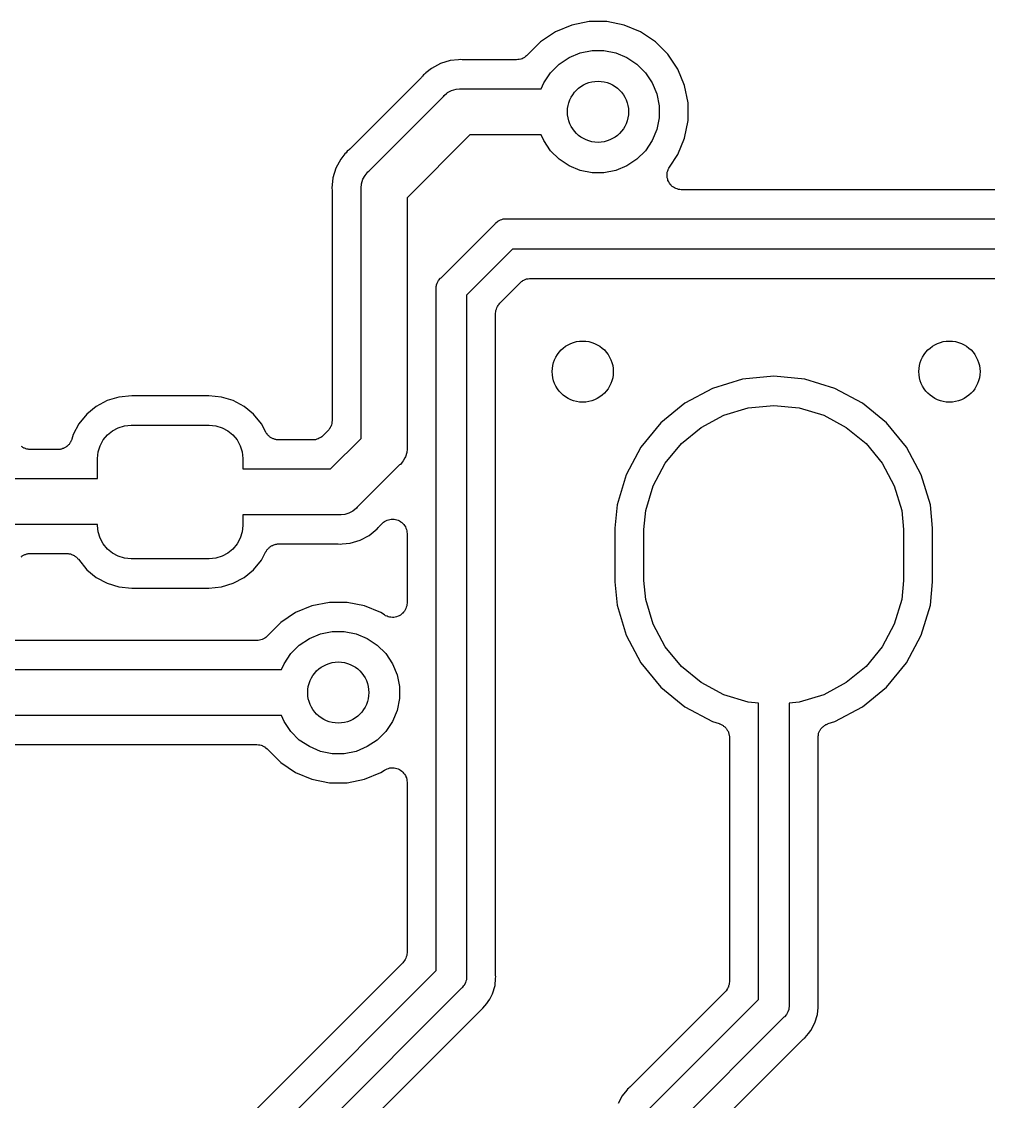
# Model space of a CAD drawing. Extents: x 100.2 to 129.8, y -164.8 to -95.2.
# Drawn here: x 106.33 to 112.66, y -112.68 to -105.61 of the extents above; entities that cross this region are included whole.
import ezdxf

# ---------------------------------------------------------------- set-up
doc = ezdxf.new("R2010")
doc.units = 0
doc.layers.add('BLACK', color=7, linetype='CONTINUOUS')

msp = doc.modelspace()

# ---------------------------------------------------------------- linework, layer by layer
at = {"layer": 'BLACK', "linetype": 'CONTINUOUS'}
for p, q in [((110.042, -105.61), (109.928, -105.633)), ((110.158, -105.61), (110.042, -105.61)), ((110.272, -105.633), (110.158, -105.61)), ((109.821, -105.677), (109.724, -105.742)), ((109.928, -105.633), (109.821, -105.677)), ((110.379, -105.677), (110.272, -105.633)), ((110.476, -105.742), (110.379, -105.677)), ((109.724, -105.742), (109.636, -105.829)), ((110.558, -105.824), (110.476, -105.742)), ((109.633, -105.833), (109.626, -105.839)), ((109.634, -105.832), (109.633, -105.833)), ((109.633, -105.833), (109.633, -105.833)), ((109.636, -105.829), (109.634, -105.832)), ((109.911, -105.846), (109.983, -105.815)), ((109.983, -105.815), (110.061, -105.8)), ((110.061, -105.8), (110.139, -105.8)), ((110.139, -105.8), (110.217, -105.815)), ((110.217, -105.815), (110.289, -105.846)), ((110.623, -105.921), (110.558, -105.824)), ((109.069, -105.884), (109.01, -105.916)), ((109.133, -105.865), (109.069, -105.884)), ((109.188, -105.86), (109.133, -105.865)), ((109.2, -105.858), (109.188, -105.86)), ((109.188, -105.86), (109.188, -105.86)), ((109.212, -105.86), (109.2, -105.858)), ((109.216, -105.86), (109.212, -105.86)), ((109.22, -105.86), (109.216, -105.86)), ((109.221, -105.86), (109.22, -105.86)), ((109.567, -105.86), (109.221, -105.86)), ((109.576, -105.859), (109.567, -105.86)), ((109.584, -105.858), (109.576, -105.859)), ((109.585, -105.858), (109.584, -105.858)), ((109.594, -105.856), (109.585, -105.858)), ((109.585, -105.858), (109.585, -105.858)), ((109.602, -105.853), (109.594, -105.856)), ((109.603, -105.853), (109.602, -105.853)), ((109.611, -105.849), (109.603, -105.853)), ((109.603, -105.853), (109.603, -105.853)), ((109.619, -105.845), (109.611, -105.849)), ((109.626, -105.839), (109.619, -105.844)), ((109.619, -105.844), (109.619, -105.844)), ((109.619, -105.844), (109.619, -105.845)), ((109.789, -105.945), (109.845, -105.889)), ((109.845, -105.889), (109.911, -105.846)), ((110.289, -105.846), (110.355, -105.889)), ((110.355, -105.889), (110.411, -105.945)), ((108.944, -105.975), (108.475, -106.444)), ((108.947, -105.972), (108.944, -105.975)), ((108.95, -105.969), (108.947, -105.972)), ((108.951, -105.968), (108.95, -105.969)), ((108.958, -105.958), (108.951, -105.968)), ((108.97, -105.949), (108.958, -105.958)), ((108.973, -105.946), (108.97, -105.949)), ((108.97, -105.949), (108.97, -105.949)), ((108.97, -105.949), (108.97, -105.949)), ((109.01, -105.916), (108.973, -105.946)), ((108.973, -105.946), (108.973, -105.946)), ((109.746, -106.011), (109.789, -105.945)), ((110.411, -105.945), (110.454, -106.011)), ((110.667, -106.028), (110.623, -105.921)), ((109.729, -106.05), (109.746, -106.011)), ((110.454, -106.011), (110.485, -106.083)), ((110.69, -106.142), (110.667, -106.028)), ((108.599, -106.589), (109.089, -106.099)), ((109.089, -106.099), (109.093, -106.093)), ((109.093, -106.093), (109.111, -106.079)), ((109.111, -106.079), (109.116, -106.075)), ((109.116, -106.075), (109.142, -106.061)), ((109.142, -106.061), (109.171, -106.052)), ((109.171, -106.052), (109.193, -106.05)), ((109.193, -106.05), (109.2, -106.049)), ((109.193, -106.05), (109.193, -106.05)), ((109.2, -106.049), (109.207, -106.05)), ((109.207, -106.05), (109.729, -106.05)), ((110.485, -106.083), (110.5, -106.161)), ((110.5, -106.161), (110.5, -106.239)), ((110.69, -106.258), (110.69, -106.142)), ((110.5, -106.239), (110.485, -106.317)), ((110.485, -106.317), (110.454, -106.389)), ((110.667, -106.372), (110.69, -106.258)), ((109.262, -106.35), (108.85, -106.762)), ((109.729, -106.35), (109.262, -106.35)), ((109.746, -106.389), (109.729, -106.35)), ((109.789, -106.455), (109.746, -106.389)), ((110.454, -106.389), (110.411, -106.455)), ((110.623, -106.479), (110.667, -106.372)), ((108.451, -106.468), (108.444, -106.476)), ((108.458, -106.458), (108.451, -106.468)), ((108.451, -106.468), (108.451, -106.468)), ((108.468, -106.451), (108.458, -106.458)), ((108.471, -106.448), (108.468, -106.451)), ((108.474, -106.445), (108.471, -106.448)), ((108.475, -106.444), (108.474, -106.445)), ((109.845, -106.511), (109.789, -106.455)), ((110.411, -106.455), (110.355, -106.511)), ((108.416, -106.51), (108.384, -106.569)), ((108.444, -106.476), (108.416, -106.51)), ((108.444, -106.476), (108.444, -106.476)), ((109.911, -106.554), (109.845, -106.511)), ((110.355, -106.511), (110.289, -106.554)), ((110.568, -106.562), (110.623, -106.479)), ((108.384, -106.569), (108.365, -106.633)), ((108.384, -106.569), (108.384, -106.569)), ((108.575, -106.616), (108.589, -106.599)), ((108.589, -106.599), (108.593, -106.593)), ((108.589, -106.599), (108.589, -106.599)), ((108.593, -106.593), (108.599, -106.589)), ((109.983, -106.585), (109.911, -106.554)), ((110.061, -106.6), (109.983, -106.585)), ((110.139, -106.6), (110.061, -106.6)), ((110.217, -106.585), (110.139, -106.6)), ((110.289, -106.554), (110.217, -106.585)), ((110.552, -106.614), (110.553, -106.605)), ((110.553, -106.596), (110.556, -106.587)), ((110.553, -106.605), (110.553, -106.596)), ((110.553, -106.596), (110.553, -106.596)), ((110.553, -106.596), (110.553, -106.596)), ((110.556, -106.587), (110.559, -106.579)), ((110.559, -106.578), (110.563, -106.57)), ((110.559, -106.579), (110.559, -106.578)), ((110.559, -106.578), (110.559, -106.578)), ((110.563, -106.57), (110.568, -106.562)), ((108.365, -106.633), (108.358, -106.7)), ((108.549, -106.7), (108.552, -106.671)), ((108.552, -106.671), (108.561, -106.642)), ((108.561, -106.642), (108.575, -106.616)), ((110.552, -106.615), (110.552, -106.614)), ((110.552, -106.624), (110.552, -106.615)), ((110.552, -106.615), (110.552, -106.615)), ((110.553, -106.633), (110.552, -106.624)), ((110.556, -106.642), (110.553, -106.633)), ((110.553, -106.633), (110.553, -106.633)), ((110.553, -106.633), (110.553, -106.633)), ((110.558, -106.651), (110.556, -106.642)), ((110.559, -106.651), (110.558, -106.651)), ((110.563, -106.659), (110.559, -106.651)), ((110.559, -106.651), (110.559, -106.651)), ((110.567, -106.667), (110.563, -106.659)), ((110.573, -106.674), (110.567, -106.667)), ((110.567, -106.667), (110.567, -106.667)), ((110.567, -106.667), (110.567, -106.667)), ((110.579, -106.681), (110.573, -106.674)), ((110.579, -106.682), (110.579, -106.681)), ((108.358, -106.7), (108.36, -106.712)), ((108.36, -106.712), (108.36, -106.713)), ((108.36, -106.713), (108.36, -106.717)), ((108.36, -106.717), (108.36, -106.721)), ((108.36, -106.721), (108.36, -108.22)), ((108.55, -106.707), (108.549, -106.7)), ((108.55, -108.338), (108.55, -106.707)), ((110.586, -106.688), (110.579, -106.682)), ((110.579, -106.682), (110.579, -106.682)), ((110.593, -106.693), (110.586, -106.688)), ((110.593, -106.694), (110.593, -106.693)), ((110.593, -106.693), (110.593, -106.693)), ((110.601, -106.698), (110.593, -106.694)), ((110.609, -106.702), (110.601, -106.698)), ((110.61, -106.702), (110.609, -106.702)), ((110.609, -106.702), (110.609, -106.702)), ((110.618, -106.705), (110.61, -106.702)), ((110.627, -106.708), (110.618, -106.705)), ((110.636, -106.709), (110.627, -106.708)), ((110.627, -106.708), (110.627, -106.708)), ((110.627, -106.708), (110.627, -106.708)), ((110.645, -106.71), (110.636, -106.709)), ((110.646, -106.71), (110.645, -106.71)), ((110.647, -106.71), (110.646, -106.71)), ((110.646, -106.71), (110.646, -106.71)), ((110.646, -106.71), (110.646, -106.71)), ((113.181, -106.71), (110.647, -106.71)), ((108.85, -106.762), (108.85, -108.393)), ((109.073, -107.286), (109.426, -106.933)), ((109.426, -106.933), (109.429, -106.929)), ((109.429, -106.929), (109.444, -106.916)), ((109.444, -106.916), (109.462, -106.907)), ((109.462, -106.907), (109.471, -106.904)), ((109.471, -106.904), (109.48, -106.901)), ((109.48, -106.901), (109.482, -106.901)), ((109.482, -106.901), (109.495, -106.9)), ((109.495, -106.9), (109.495, -106.9)), ((109.495, -106.9), (109.5, -106.9)), ((109.5, -106.9), (109.505, -106.9)), ((109.505, -106.9), (113.195, -106.9)), ((109.541, -107.1), (109.24, -107.401)), ((113.159, -107.1), (109.541, -107.1)), ((109.047, -107.322), (109.056, -107.304)), ((109.056, -107.304), (109.069, -107.289)), ((109.069, -107.289), (109.073, -107.286)), ((109.593, -107.317), (109.6, -107.311)), ((109.593, -107.318), (109.593, -107.317)), ((109.6, -107.311), (109.607, -107.306)), ((109.607, -107.306), (109.608, -107.305)), ((109.607, -107.306), (109.607, -107.306)), ((109.608, -107.305), (109.615, -107.301)), ((109.615, -107.301), (109.623, -107.297)), ((109.623, -107.297), (109.624, -107.297)), ((109.624, -107.297), (109.633, -107.294)), ((109.624, -107.297), (109.624, -107.297)), ((109.633, -107.294), (109.641, -107.292)), ((109.641, -107.292), (109.642, -107.292)), ((109.642, -107.292), (109.651, -107.291)), ((109.642, -107.292), (109.642, -107.292)), ((109.651, -107.291), (109.659, -107.29)), ((109.659, -107.29), (113.041, -107.29)), ((109.04, -107.355), (109.041, -107.34)), ((109.04, -107.36), (109.04, -107.355)), ((109.04, -107.355), (109.04, -107.355)), ((109.04, -107.365), (109.04, -107.36)), ((109.04, -111.819), (109.04, -107.365)), ((109.041, -107.34), (109.042, -107.34)), ((109.042, -107.34), (109.044, -107.332)), ((109.044, -107.332), (109.047, -107.322)), ((109.458, -107.452), (109.592, -107.318)), ((109.592, -107.318), (109.593, -107.318)), ((109.593, -107.318), (109.593, -107.318)), ((109.593, -107.318), (109.593, -107.318)), ((109.24, -107.401), (109.24, -111.855)), ((109.452, -107.459), (109.458, -107.452)), ((109.43, -107.518), (109.431, -107.509)), ((109.43, -107.519), (109.43, -107.518)), ((109.43, -111.841), (109.43, -107.519)), ((109.43, -107.519), (109.43, -107.519)), ((109.43, -107.519), (109.43, -107.519)), ((109.43, -107.519), (109.43, -107.519)), ((109.431, -107.509), (109.432, -107.501)), ((109.432, -107.5), (109.435, -107.491)), ((109.432, -107.501), (109.432, -107.5)), ((109.432, -107.5), (109.432, -107.5)), ((109.435, -107.491), (109.437, -107.483)), ((109.437, -107.483), (109.438, -107.483)), ((109.438, -107.482), (109.442, -107.474)), ((109.438, -107.483), (109.438, -107.482)), ((109.442, -107.474), (109.446, -107.467)), ((109.446, -107.467), (109.446, -107.466)), ((109.446, -107.466), (109.447, -107.466)), ((109.447, -107.466), (109.452, -107.459)), ((111.046, -107.95), (110.85, -108.01)), ((111.25, -107.93), (111.046, -107.95)), ((111.454, -107.95), (111.25, -107.93)), ((111.65, -108.01), (111.454, -107.95)), ((110.85, -108.01), (110.669, -108.106)), ((111.831, -108.106), (111.65, -108.01)), ((106.887, -108.09), (106.816, -108.128)), ((106.964, -108.067), (106.887, -108.09)), ((107.048, -108.059), (106.964, -108.067)), ((107.552, -108.059), (107.048, -108.059)), ((107.636, -108.067), (107.552, -108.059)), ((107.713, -108.09), (107.636, -108.067)), ((107.784, -108.128), (107.713, -108.09)), ((106.816, -108.128), (106.754, -108.179)), ((107.846, -108.179), (107.784, -108.128)), ((110.669, -108.106), (110.511, -108.236)), ((110.923, -108.186), (111.083, -108.137)), ((111.083, -108.137), (111.25, -108.121)), ((111.25, -108.121), (111.417, -108.137)), ((111.417, -108.137), (111.577, -108.186)), ((111.989, -108.236), (111.831, -108.106)), ((106.754, -108.179), (106.703, -108.241)), ((107.897, -108.241), (107.846, -108.179)), ((108.359, -108.23), (108.358, -108.239)), ((108.36, -108.221), (108.359, -108.23)), ((108.36, -108.22), (108.36, -108.22)), ((108.36, -108.22), (108.36, -108.22)), ((108.36, -108.22), (108.36, -108.22)), ((108.36, -108.22), (108.36, -108.221)), ((110.775, -108.265), (110.923, -108.186)), ((111.577, -108.186), (111.725, -108.265)), ((106.703, -108.241), (106.665, -108.312)), ((106.889, -108.314), (106.922, -108.287)), ((106.922, -108.287), (106.96, -108.267)), ((106.96, -108.267), (107.001, -108.254)), ((107.001, -108.254), (107.044, -108.25)), ((107.044, -108.25), (107.556, -108.25)), ((107.556, -108.25), (107.599, -108.254)), ((107.599, -108.254), (107.64, -108.267)), ((107.64, -108.267), (107.678, -108.287)), ((107.678, -108.287), (107.711, -108.314)), ((107.927, -108.297), (107.897, -108.241)), ((107.929, -108.301), (107.927, -108.297)), ((107.931, -108.305), (107.929, -108.301)), ((107.934, -108.308), (107.931, -108.305)), ((108.332, -108.287), (108.299, -108.32)), ((108.338, -108.28), (108.332, -108.287)), ((108.343, -108.273), (108.338, -108.28)), ((108.344, -108.273), (108.343, -108.273)), ((108.348, -108.265), (108.344, -108.273)), ((108.344, -108.273), (108.344, -108.273)), ((108.352, -108.257), (108.348, -108.265)), ((108.353, -108.256), (108.352, -108.257)), ((108.352, -108.257), (108.352, -108.257)), ((108.355, -108.248), (108.353, -108.256)), ((108.358, -108.24), (108.355, -108.248)), ((108.358, -108.239), (108.358, -108.239)), ((108.358, -108.239), (108.358, -108.24)), ((110.511, -108.236), (110.381, -108.394)), ((110.646, -108.371), (110.775, -108.265)), ((111.725, -108.265), (111.854, -108.371)), ((112.119, -108.394), (111.989, -108.236)), ((106.638, -108.376), (106.635, -108.379)), ((106.641, -108.372), (106.638, -108.376)), ((106.644, -108.368), (106.641, -108.372)), ((106.646, -108.364), (106.644, -108.368)), ((106.648, -108.361), (106.646, -108.364)), ((106.65, -108.356), (106.648, -108.361)), ((106.653, -108.352), (106.65, -108.356)), ((106.654, -108.348), (106.653, -108.352)), ((106.656, -108.344), (106.654, -108.348)), ((106.665, -108.312), (106.656, -108.343)), ((106.656, -108.343), (106.656, -108.344)), ((106.842, -108.385), (106.862, -108.347)), ((106.862, -108.347), (106.889, -108.314)), ((107.711, -108.314), (107.738, -108.347)), ((107.738, -108.347), (107.758, -108.385)), ((107.937, -108.313), (107.934, -108.308)), ((107.94, -108.316), (107.937, -108.313)), ((107.943, -108.319), (107.94, -108.316)), ((107.947, -108.322), (107.943, -108.319)), ((107.95, -108.326), (107.947, -108.322)), ((107.954, -108.328), (107.95, -108.326)), ((107.957, -108.331), (107.954, -108.328)), ((107.961, -108.333), (107.957, -108.331)), ((107.966, -108.336), (107.961, -108.333)), ((107.97, -108.338), (107.966, -108.336)), ((107.973, -108.34), (107.97, -108.338)), ((107.978, -108.341), (107.973, -108.34)), ((107.983, -108.343), (107.978, -108.341)), ((107.987, -108.344), (107.983, -108.343)), ((107.991, -108.345), (107.987, -108.344)), ((107.996, -108.346), (107.991, -108.345)), ((108.001, -108.347), (107.996, -108.346)), ((108.005, -108.347), (108.001, -108.347)), ((108.009, -108.347), (108.005, -108.347)), ((108.011, -108.347), (108.009, -108.347)), ((108.232, -108.347), (108.011, -108.347)), ((108.241, -108.347), (108.232, -108.347)), ((108.25, -108.346), (108.241, -108.347)), ((108.251, -108.346), (108.25, -108.346)), ((108.25, -108.346), (108.25, -108.346)), ((108.259, -108.343), (108.251, -108.346)), ((108.268, -108.341), (108.259, -108.343)), ((108.269, -108.34), (108.268, -108.34)), ((108.268, -108.34), (108.268, -108.341)), ((108.276, -108.336), (108.269, -108.34)), ((108.284, -108.332), (108.276, -108.336)), ((108.285, -108.332), (108.284, -108.332)), ((108.284, -108.332), (108.284, -108.332)), ((108.292, -108.326), (108.285, -108.332)), ((108.299, -108.321), (108.292, -108.326)), ((108.299, -108.32), (108.299, -108.32)), ((108.299, -108.32), (108.299, -108.32)), ((108.299, -108.32), (108.299, -108.32)), ((108.299, -108.32), (108.299, -108.321)), ((108.35, -108.537), (108.55, -108.338)), ((110.54, -108.5), (110.646, -108.371)), ((111.854, -108.371), (111.96, -108.5)), ((106.331, -108.393), (106.327, -108.391)), ((106.335, -108.396), (106.331, -108.393)), ((106.339, -108.399), (106.335, -108.396)), ((106.343, -108.4), (106.339, -108.399)), ((106.347, -108.402), (106.343, -108.4)), ((106.352, -108.404), (106.347, -108.402)), ((106.356, -108.406), (106.352, -108.404)), ((106.361, -108.407), (106.356, -108.406)), ((106.365, -108.408), (106.361, -108.407)), ((106.37, -108.408), (106.365, -108.408)), ((106.375, -108.41), (106.37, -108.408)), ((106.379, -108.41), (106.375, -108.41)), ((106.383, -108.41), (106.379, -108.41)), ((106.384, -108.41), (106.383, -108.41)), ((106.565, -108.41), (106.384, -108.41)), ((106.569, -108.41), (106.565, -108.41)), ((106.574, -108.41), (106.569, -108.41)), ((106.579, -108.409), (106.574, -108.41)), ((106.584, -108.408), (106.579, -108.409)), ((106.588, -108.407), (106.584, -108.408)), ((106.592, -108.406), (106.588, -108.407)), ((106.596, -108.404), (106.592, -108.406)), ((106.601, -108.403), (106.596, -108.404)), ((106.605, -108.401), (106.601, -108.403)), ((106.609, -108.399), (106.605, -108.401)), ((106.613, -108.396), (106.609, -108.399)), ((106.618, -108.394), (106.613, -108.396)), ((106.621, -108.391), (106.618, -108.394)), ((106.625, -108.389), (106.621, -108.391)), ((106.628, -108.386), (106.625, -108.389)), ((106.632, -108.382), (106.628, -108.386)), ((106.635, -108.379), (106.632, -108.382)), ((106.825, -108.469), (106.829, -108.426)), ((106.829, -108.426), (106.842, -108.385)), ((107.758, -108.385), (107.771, -108.426)), ((107.771, -108.426), (107.775, -108.469)), ((108.848, -108.429), (108.839, -108.458)), ((108.85, -108.407), (108.848, -108.429)), ((108.85, -108.393), (108.851, -108.4)), ((108.851, -108.4), (108.85, -108.407)), ((108.85, -108.407), (108.85, -108.407)), ((110.381, -108.394), (110.285, -108.575)), ((112.215, -108.575), (112.119, -108.394)), ((106.825, -108.6), (106.825, -108.469)), ((107.775, -108.469), (107.775, -108.537)), ((108.801, -108.511), (108.524, -108.788)), ((108.807, -108.507), (108.801, -108.511)), ((108.818, -108.493), (108.807, -108.507)), ((108.825, -108.484), (108.818, -108.493)), ((108.835, -108.465), (108.825, -108.484)), ((108.839, -108.458), (108.835, -108.465)), ((110.461, -108.648), (110.54, -108.5)), ((111.96, -108.5), (112.039, -108.648)), ((107.775, -108.537), (108.35, -108.537)), ((110.285, -108.575), (110.225, -108.771)), ((112.275, -108.771), (112.215, -108.575)), ((106.12, -108.6), (106.825, -108.6)), ((110.412, -108.808), (110.461, -108.648)), ((112.039, -108.648), (112.088, -108.808)), ((108.519, -108.794), (108.496, -108.813)), ((108.524, -108.788), (108.519, -108.794)), ((110.225, -108.771), (110.21, -108.924)), ((112.29, -108.924), (112.275, -108.771)), ((108.405, -108.837), (107.775, -108.837)), ((107.775, -108.837), (107.775, -108.906)), ((108.412, -108.838), (108.405, -108.837)), ((108.42, -108.837), (108.412, -108.838)), ((108.442, -108.835), (108.42, -108.837)), ((108.42, -108.837), (108.42, -108.837)), ((108.47, -108.827), (108.442, -108.835)), ((108.496, -108.813), (108.47, -108.827)), ((108.72, -108.872), (108.729, -108.869)), ((108.729, -108.869), (108.737, -108.867)), ((108.737, -108.867), (108.737, -108.867)), ((108.737, -108.867), (108.738, -108.867)), ((108.738, -108.867), (108.747, -108.866)), ((108.747, -108.866), (108.756, -108.865)), ((108.756, -108.865), (108.756, -108.865)), ((108.756, -108.865), (108.756, -108.865)), ((108.756, -108.865), (108.765, -108.866)), ((108.765, -108.866), (108.774, -108.867)), ((108.774, -108.867), (108.774, -108.867)), ((108.774, -108.867), (108.774, -108.867)), ((108.774, -108.867), (108.783, -108.87)), ((108.783, -108.87), (108.792, -108.873)), ((110.4, -108.933), (110.412, -108.808)), ((112.088, -108.808), (112.1, -108.933)), ((106.825, -108.9), (106.12, -108.9)), ((106.825, -108.906), (106.825, -108.9)), ((106.829, -108.949), (106.825, -108.906)), ((107.775, -108.906), (107.771, -108.949)), ((108.602, -108.972), (108.654, -108.929)), ((108.654, -108.929), (108.662, -108.92)), ((108.662, -108.92), (108.663, -108.919)), ((108.663, -108.919), (108.665, -108.916)), ((108.665, -108.916), (108.668, -108.913)), ((108.668, -108.913), (108.688, -108.893)), ((108.688, -108.893), (108.689, -108.892)), ((108.689, -108.892), (108.696, -108.886)), ((108.689, -108.892), (108.689, -108.892)), ((108.689, -108.892), (108.689, -108.892)), ((108.689, -108.892), (108.689, -108.892)), ((108.696, -108.886), (108.703, -108.881)), ((108.703, -108.88), (108.711, -108.876)), ((108.703, -108.881), (108.703, -108.88)), ((108.703, -108.881), (108.703, -108.881)), ((108.711, -108.876), (108.719, -108.872)), ((108.719, -108.872), (108.72, -108.872)), ((108.72, -108.872), (108.72, -108.872)), ((108.792, -108.873), (108.792, -108.873)), ((108.792, -108.873), (108.792, -108.873)), ((108.792, -108.873), (108.8, -108.877)), ((108.8, -108.877), (108.808, -108.881)), ((108.808, -108.881), (108.808, -108.882)), ((108.808, -108.882), (108.808, -108.882)), ((108.808, -108.882), (108.816, -108.888)), ((108.816, -108.888), (108.822, -108.893)), ((108.822, -108.893), (108.823, -108.893)), ((108.823, -108.893), (108.823, -108.893)), ((108.823, -108.893), (108.829, -108.901)), ((108.829, -108.901), (108.834, -108.908)), ((108.834, -108.908), (108.834, -108.908)), ((108.834, -108.908), (108.834, -108.908)), ((108.834, -108.908), (108.839, -108.916)), ((108.839, -108.916), (108.843, -108.924)), ((108.843, -108.924), (108.843, -108.924)), ((108.843, -108.924), (108.843, -108.924)), ((108.843, -108.924), (108.846, -108.933)), ((108.846, -108.933), (108.848, -108.942)), ((108.848, -108.942), (108.848, -108.942)), ((108.848, -108.942), (108.848, -108.942)), ((108.848, -108.942), (108.849, -108.951)), ((110.21, -108.924), (110.21, -109.276)), ((110.4, -109.267), (110.4, -108.933)), ((112.1, -108.933), (112.1, -109.267)), ((112.29, -109.276), (112.29, -108.924)), ((106.842, -108.99), (106.829, -108.949)), ((106.862, -109.028), (106.842, -108.99)), ((107.758, -108.99), (107.738, -109.028)), ((107.771, -108.949), (107.758, -108.99)), ((108.479, -109.023), (108.543, -109.003)), ((108.543, -109.003), (108.602, -108.972)), ((108.849, -108.951), (108.85, -108.96)), ((108.85, -108.96), (108.85, -109.413)), ((106.889, -109.061), (106.862, -109.028)), ((106.922, -109.088), (106.889, -109.061)), ((107.711, -109.061), (107.678, -109.088)), ((107.738, -109.028), (107.711, -109.061)), ((107.897, -109.134), (107.927, -109.078)), ((107.927, -109.078), (107.928, -109.077)), ((107.928, -109.077), (107.93, -109.073)), ((107.93, -109.073), (107.932, -109.069)), ((107.932, -109.069), (107.935, -109.065)), ((107.935, -109.065), (107.938, -109.061)), ((107.938, -109.061), (107.941, -109.058)), ((107.941, -109.058), (107.944, -109.055)), ((107.944, -109.055), (107.948, -109.052)), ((107.948, -109.052), (107.951, -109.048)), ((107.951, -109.048), (107.955, -109.046)), ((107.955, -109.046), (107.958, -109.043)), ((107.958, -109.043), (107.963, -109.041)), ((107.963, -109.041), (107.967, -109.038)), ((107.967, -109.038), (107.971, -109.037)), ((107.971, -109.037), (107.974, -109.035)), ((107.974, -109.035), (107.979, -109.033)), ((107.979, -109.033), (107.984, -109.031)), ((107.984, -109.031), (107.988, -109.031)), ((107.988, -109.031), (107.992, -109.029)), ((107.992, -109.029), (107.997, -109.029)), ((107.997, -109.029), (108.002, -109.028)), ((108.002, -109.028), (108.006, -109.028)), ((108.006, -109.028), (108.011, -109.027)), ((108.011, -109.027), (108.391, -109.027)), ((108.391, -109.027), (108.392, -109.028)), ((108.392, -109.028), (108.396, -109.028)), ((108.396, -109.028), (108.4, -109.028)), ((108.4, -109.028), (108.412, -109.029)), ((108.412, -109.029), (108.425, -109.028)), ((108.425, -109.028), (108.479, -109.023)), ((108.425, -109.028), (108.425, -109.028)), ((106.325, -109.111), (106.329, -109.109)), ((106.329, -109.109), (106.332, -109.106)), ((106.332, -109.106), (106.336, -109.103)), ((106.336, -109.103), (106.341, -109.101)), ((106.341, -109.101), (106.344, -109.099)), ((106.344, -109.099), (106.348, -109.097)), ((106.348, -109.097), (106.353, -109.096)), ((106.353, -109.096), (106.358, -109.094)), ((106.358, -109.094), (106.362, -109.093)), ((106.362, -109.093), (106.366, -109.092)), ((106.366, -109.092), (106.371, -109.091)), ((106.371, -109.091), (106.376, -109.09)), ((106.376, -109.09), (106.38, -109.09)), ((106.38, -109.09), (106.384, -109.09)), ((106.384, -109.09), (106.623, -109.09)), ((106.623, -109.09), (106.624, -109.09)), ((106.624, -109.09), (106.628, -109.09)), ((106.628, -109.09), (106.632, -109.09)), ((106.632, -109.09), (106.637, -109.092)), ((106.637, -109.092), (106.642, -109.092)), ((106.642, -109.092), (106.647, -109.093)), ((106.647, -109.093), (106.651, -109.094)), ((106.651, -109.094), (106.655, -109.096)), ((106.655, -109.096), (106.66, -109.098)), ((106.66, -109.098), (106.664, -109.1)), ((106.664, -109.1), (106.668, -109.101)), ((106.668, -109.101), (106.672, -109.104)), ((106.672, -109.104), (106.676, -109.107)), ((106.676, -109.107), (106.68, -109.109)), ((106.68, -109.109), (106.683, -109.112)), ((106.683, -109.112), (106.687, -109.115)), ((106.687, -109.115), (106.691, -109.119)), ((106.691, -109.119), (106.693, -109.122)), ((106.693, -109.122), (106.696, -109.125)), ((106.696, -109.125), (106.699, -109.128)), ((106.699, -109.128), (106.754, -109.196)), ((106.96, -109.108), (106.922, -109.088)), ((107.001, -109.121), (106.96, -109.108)), ((107.044, -109.125), (107.001, -109.121)), ((107.556, -109.125), (107.044, -109.125)), ((107.599, -109.121), (107.556, -109.125)), ((107.64, -109.108), (107.599, -109.121)), ((107.678, -109.088), (107.64, -109.108)), ((107.846, -109.196), (107.897, -109.134)), ((106.754, -109.196), (106.816, -109.247)), ((107.784, -109.247), (107.846, -109.196)), ((106.816, -109.247), (106.887, -109.285)), ((106.887, -109.285), (106.964, -109.308)), ((107.636, -109.308), (107.713, -109.285)), ((107.713, -109.285), (107.784, -109.247)), ((110.21, -109.276), (110.225, -109.429)), ((110.412, -109.392), (110.4, -109.267)), ((112.1, -109.267), (112.088, -109.392)), ((112.275, -109.429), (112.29, -109.276)), ((106.964, -109.308), (107.048, -109.316)), ((107.048, -109.316), (107.552, -109.316)), ((107.552, -109.316), (107.636, -109.308)), ((108.228, -109.433), (108.121, -109.477)), ((108.342, -109.41), (108.228, -109.433)), ((108.458, -109.41), (108.342, -109.41)), ((108.572, -109.433), (108.458, -109.41)), ((108.679, -109.477), (108.572, -109.433)), ((108.848, -109.433), (108.845, -109.442)), ((108.849, -109.424), (108.848, -109.433)), ((108.848, -109.433), (108.848, -109.433)), ((108.848, -109.433), (108.848, -109.433)), ((108.85, -109.415), (108.849, -109.424)), ((108.85, -109.413), (108.85, -109.414)), ((108.85, -109.414), (108.85, -109.414)), ((108.85, -109.414), (108.85, -109.414)), ((108.85, -109.414), (108.85, -109.415)), ((110.225, -109.429), (110.285, -109.625)), ((110.461, -109.552), (110.412, -109.392)), ((112.088, -109.392), (112.039, -109.552)), ((112.215, -109.625), (112.275, -109.429)), ((108.121, -109.477), (108.024, -109.542)), ((108.702, -109.492), (108.679, -109.477)), ((108.71, -109.497), (108.702, -109.492)), ((108.718, -109.501), (108.71, -109.497)), ((108.719, -109.501), (108.718, -109.501)), ((108.718, -109.501), (108.718, -109.501)), ((108.727, -109.504), (108.719, -109.501)), ((108.736, -109.506), (108.727, -109.504)), ((108.736, -109.507), (108.736, -109.506)), ((108.736, -109.506), (108.736, -109.506)), ((108.745, -109.507), (108.736, -109.507)), ((108.754, -109.508), (108.745, -109.507)), ((108.773, -109.507), (108.764, -109.508)), ((108.782, -109.504), (108.773, -109.507)), ((108.773, -109.507), (108.773, -109.507)), ((108.773, -109.507), (108.773, -109.507)), ((108.791, -109.501), (108.782, -109.504)), ((108.799, -109.497), (108.791, -109.501)), ((108.791, -109.501), (108.791, -109.501)), ((108.791, -109.501), (108.791, -109.501)), ((108.807, -109.493), (108.799, -109.497)), ((108.814, -109.487), (108.807, -109.493)), ((108.807, -109.493), (108.807, -109.493)), ((108.807, -109.493), (108.807, -109.493)), ((108.821, -109.481), (108.814, -109.487)), ((108.822, -109.481), (108.821, -109.481)), ((108.828, -109.474), (108.822, -109.481)), ((108.822, -109.481), (108.822, -109.481)), ((108.833, -109.467), (108.828, -109.474)), ((108.834, -109.467), (108.833, -109.467)), ((108.833, -109.467), (108.833, -109.467)), ((108.838, -109.459), (108.834, -109.467)), ((108.842, -109.451), (108.838, -109.459)), ((108.845, -109.442), (108.842, -109.45)), ((108.842, -109.45), (108.842, -109.451)), ((108.842, -109.451), (108.842, -109.451)), ((108.024, -109.542), (107.936, -109.629)), ((108.755, -109.508), (108.754, -109.508)), ((108.764, -109.508), (108.755, -109.508)), ((108.755, -109.508), (108.755, -109.508)), ((110.54, -109.7), (110.461, -109.552)), ((112.039, -109.552), (111.96, -109.7)), ((107.919, -109.645), (107.911, -109.649)), ((107.926, -109.639), (107.919, -109.644)), ((107.919, -109.644), (107.919, -109.644)), ((107.919, -109.644), (107.919, -109.645)), ((107.933, -109.633), (107.926, -109.639)), ((107.934, -109.632), (107.933, -109.633)), ((107.933, -109.633), (107.933, -109.633)), ((107.936, -109.629), (107.934, -109.632)), ((108.145, -109.689), (108.211, -109.646)), ((108.211, -109.646), (108.283, -109.615)), ((108.283, -109.615), (108.361, -109.6)), ((108.361, -109.6), (108.439, -109.6)), ((108.439, -109.6), (108.517, -109.615)), ((108.517, -109.615), (108.589, -109.646)), ((108.589, -109.646), (108.655, -109.689)), ((110.285, -109.625), (110.381, -109.806)), ((112.119, -109.806), (112.215, -109.625)), ((107.867, -109.66), (104.721, -109.66)), ((107.876, -109.659), (107.867, -109.66)), ((107.884, -109.658), (107.876, -109.659)), ((107.885, -109.658), (107.884, -109.658)), ((107.894, -109.656), (107.885, -109.658)), ((107.885, -109.658), (107.885, -109.658)), ((107.902, -109.653), (107.894, -109.656)), ((107.903, -109.653), (107.902, -109.653)), ((107.911, -109.649), (107.903, -109.653)), ((107.903, -109.653), (107.903, -109.653)), ((108.089, -109.745), (108.145, -109.689)), ((108.655, -109.689), (108.711, -109.745)), ((110.646, -109.829), (110.54, -109.7)), ((111.96, -109.7), (111.854, -109.829)), ((108.046, -109.811), (108.089, -109.745)), ((108.711, -109.745), (108.754, -109.811)), ((104.707, -109.85), (108.029, -109.85)), ((108.029, -109.85), (108.046, -109.811)), ((108.754, -109.811), (108.785, -109.883)), ((110.381, -109.806), (110.511, -109.964)), ((110.775, -109.935), (110.646, -109.829)), ((111.854, -109.829), (111.725, -109.935)), ((111.989, -109.964), (112.119, -109.806)), ((108.785, -109.883), (108.8, -109.961)), ((108.8, -109.961), (108.8, -110.039)), ((110.511, -109.964), (110.669, -110.094)), ((110.923, -110.014), (110.775, -109.935)), ((111.725, -109.935), (111.577, -110.014)), ((111.831, -110.094), (111.989, -109.964)), ((108.8, -110.039), (108.785, -110.117)), ((111.083, -110.063), (110.923, -110.014)), ((111.15, -110.069), (111.083, -110.063)), ((111.15, -112.009), (111.15, -110.069)), ((111.417, -110.063), (111.35, -110.069)), ((111.35, -110.069), (111.35, -112.045)), ((111.577, -110.014), (111.417, -110.063)), ((108.785, -110.117), (108.754, -110.189)), ((110.669, -110.094), (110.85, -110.19)), ((111.65, -110.19), (111.831, -110.094)), ((108.029, -110.15), (104.762, -110.15)), ((108.046, -110.189), (108.029, -110.15)), ((108.089, -110.255), (108.046, -110.189)), ((108.754, -110.189), (108.711, -110.255)), ((110.85, -110.19), (110.893, -110.203)), ((110.893, -110.203), (110.894, -110.204)), ((110.894, -110.204), (110.898, -110.205)), ((110.898, -110.205), (110.902, -110.207)), ((110.902, -110.207), (110.906, -110.209)), ((110.906, -110.209), (110.911, -110.211)), ((110.911, -110.211), (110.914, -110.213)), ((110.914, -110.213), (110.918, -110.216)), ((111.583, -110.215), (111.587, -110.213)), ((111.587, -110.213), (111.59, -110.21)), ((111.59, -110.21), (111.595, -110.209)), ((111.595, -110.209), (111.599, -110.206)), ((111.599, -110.206), (111.603, -110.205)), ((111.603, -110.205), (111.607, -110.203)), ((111.607, -110.203), (111.65, -110.19)), ((108.145, -110.311), (108.089, -110.255)), ((108.711, -110.255), (108.655, -110.311)), ((110.918, -110.216), (110.922, -110.219)), ((110.922, -110.219), (110.926, -110.222)), ((110.926, -110.222), (110.929, -110.225)), ((110.929, -110.225), (110.932, -110.227)), ((110.932, -110.227), (110.936, -110.231)), ((110.936, -110.231), (110.939, -110.235)), ((110.939, -110.235), (110.941, -110.238)), ((110.941, -110.238), (110.944, -110.242)), ((110.944, -110.242), (110.946, -110.246)), ((110.946, -110.246), (110.949, -110.25)), ((110.949, -110.25), (110.951, -110.254)), ((110.951, -110.254), (110.953, -110.258)), ((110.953, -110.258), (110.954, -110.263)), ((110.954, -110.263), (110.956, -110.268)), ((110.956, -110.268), (110.957, -110.272)), ((110.957, -110.272), (110.958, -110.276)), ((110.958, -110.276), (110.959, -110.281)), ((110.959, -110.281), (110.96, -110.286)), ((111.54, -110.289), (111.541, -110.284)), ((111.541, -110.284), (111.542, -110.28)), ((111.542, -110.275), (111.543, -110.27)), ((111.542, -110.28), (111.542, -110.275)), ((111.543, -110.27), (111.544, -110.266)), ((111.544, -110.266), (111.546, -110.262)), ((111.546, -110.262), (111.548, -110.257)), ((111.548, -110.257), (111.55, -110.253)), ((111.55, -110.253), (111.551, -110.249)), ((111.551, -110.249), (111.554, -110.245)), ((111.554, -110.245), (111.557, -110.241)), ((111.557, -110.241), (111.559, -110.237)), ((111.559, -110.237), (111.562, -110.234)), ((111.562, -110.234), (111.565, -110.23)), ((111.565, -110.23), (111.569, -110.226)), ((111.569, -110.226), (111.572, -110.224)), ((111.572, -110.224), (111.575, -110.221)), ((111.575, -110.221), (111.579, -110.218)), ((111.579, -110.218), (111.583, -110.215)), ((104.885, -110.34), (107.867, -110.34)), ((107.867, -110.34), (107.867, -110.34)), ((107.867, -110.34), (107.867, -110.34)), ((107.867, -110.34), (107.867, -110.34)), ((107.867, -110.34), (107.868, -110.34)), ((107.868, -110.34), (107.877, -110.341)), ((107.877, -110.341), (107.886, -110.342)), ((107.886, -110.342), (107.886, -110.342)), ((107.886, -110.342), (107.887, -110.342)), ((107.887, -110.342), (107.895, -110.345)), ((107.895, -110.345), (107.903, -110.347)), ((107.903, -110.347), (107.904, -110.348)), ((107.904, -110.348), (107.904, -110.348)), ((107.904, -110.348), (107.912, -110.352)), ((107.912, -110.352), (107.92, -110.356)), ((108.211, -110.354), (108.145, -110.311)), ((108.283, -110.385), (108.211, -110.354)), ((108.589, -110.354), (108.517, -110.385)), ((108.655, -110.311), (108.589, -110.354)), ((110.96, -110.286), (110.96, -110.29)), ((110.96, -110.29), (110.96, -110.294)), ((110.96, -110.294), (110.96, -111.891)), ((111.54, -110.293), (111.54, -110.289)), ((111.54, -110.294), (111.54, -110.293)), ((111.54, -112.031), (111.54, -110.294)), ((107.92, -110.356), (107.92, -110.356)), ((107.92, -110.356), (107.92, -110.357)), ((107.92, -110.357), (107.927, -110.362)), ((107.927, -110.362), (107.934, -110.368)), ((107.934, -110.368), (107.934, -110.368)), ((107.934, -110.368), (107.935, -110.369)), ((107.935, -110.369), (107.937, -110.371)), ((107.937, -110.371), (108.024, -110.458)), ((108.361, -110.4), (108.283, -110.385)), ((108.439, -110.4), (108.361, -110.4)), ((108.517, -110.385), (108.439, -110.4)), ((108.024, -110.458), (108.121, -110.523)), ((108.72, -110.498), (108.729, -110.496)), ((108.729, -110.496), (108.737, -110.493)), ((108.737, -110.493), (108.737, -110.493)), ((108.737, -110.493), (108.738, -110.493)), ((108.738, -110.493), (108.747, -110.492)), ((108.747, -110.492), (108.756, -110.492)), ((108.756, -110.492), (108.756, -110.492)), ((108.756, -110.492), (108.756, -110.492)), ((108.756, -110.492), (108.765, -110.493)), ((108.765, -110.493), (108.774, -110.494)), ((108.774, -110.494), (108.774, -110.494)), ((108.774, -110.494), (108.775, -110.494)), ((108.775, -110.494), (108.783, -110.496)), ((108.783, -110.496), (108.792, -110.499)), ((108.121, -110.523), (108.228, -110.567)), ((108.228, -110.567), (108.342, -110.59)), ((108.458, -110.59), (108.572, -110.567)), ((108.572, -110.567), (108.679, -110.523)), ((108.679, -110.523), (108.702, -110.508)), ((108.702, -110.508), (108.703, -110.507)), ((108.703, -110.507), (108.711, -110.503)), ((108.703, -110.507), (108.703, -110.507)), ((108.703, -110.507), (108.703, -110.507)), ((108.703, -110.507), (108.703, -110.507)), ((108.711, -110.503), (108.719, -110.499)), ((108.719, -110.499), (108.72, -110.498)), ((108.72, -110.498), (108.72, -110.498)), ((108.792, -110.499), (108.792, -110.499)), ((108.792, -110.499), (108.792, -110.499)), ((108.792, -110.499), (108.8, -110.504)), ((108.8, -110.504), (108.808, -110.508)), ((108.808, -110.508), (108.808, -110.508)), ((108.808, -110.508), (108.808, -110.508)), ((108.808, -110.508), (108.815, -110.514)), ((108.815, -110.514), (108.822, -110.52)), ((108.822, -110.52), (108.823, -110.52)), ((108.823, -110.52), (108.823, -110.52)), ((108.823, -110.52), (108.828, -110.527)), ((108.828, -110.527), (108.834, -110.534)), ((108.834, -110.534), (108.834, -110.534)), ((108.834, -110.534), (108.834, -110.534)), ((108.834, -110.534), (108.839, -110.542)), ((108.839, -110.542), (108.843, -110.55)), ((108.843, -110.55), (108.843, -110.551)), ((108.843, -110.551), (108.843, -110.551)), ((108.843, -110.551), (108.846, -110.559)), ((108.846, -110.559), (108.848, -110.568)), ((108.342, -110.59), (108.458, -110.59)), ((108.848, -110.568), (108.848, -110.568)), ((108.848, -110.568), (108.848, -110.569)), ((108.848, -110.569), (108.849, -110.578)), ((108.849, -110.578), (108.85, -110.587)), ((108.85, -110.587), (108.85, -111.701)), ((108.822, -111.768), (107.308, -113.282)), ((108.828, -111.761), (108.822, -111.768)), ((108.833, -111.754), (108.828, -111.761)), ((108.834, -111.754), (108.833, -111.754)), ((108.838, -111.746), (108.834, -111.753)), ((108.834, -111.753), (108.834, -111.754)), ((108.842, -111.738), (108.838, -111.746)), ((108.843, -111.737), (108.842, -111.737)), ((108.842, -111.737), (108.842, -111.738)), ((108.845, -111.729), (108.843, -111.737)), ((108.848, -111.72), (108.845, -111.729)), ((108.849, -111.711), (108.848, -111.719)), ((108.848, -111.719), (108.848, -111.72)), ((108.848, -111.72), (108.848, -111.72)), ((108.85, -111.702), (108.849, -111.711)), ((108.85, -111.701), (108.85, -111.701)), ((108.85, -111.701), (108.85, -111.701)), ((108.85, -111.701), (108.85, -111.701)), ((108.85, -111.701), (108.85, -111.702)), ((107.433, -113.426), (109.04, -111.819)), ((109.233, -111.898), (109.224, -111.916)), ((109.236, -111.888), (109.233, -111.898)), ((109.239, -111.88), (109.236, -111.888)), ((109.24, -111.865), (109.239, -111.873)), ((109.239, -111.873), (109.239, -111.88)), ((109.24, -111.855), (109.24, -111.86)), ((109.24, -111.86), (109.24, -111.865)), ((109.24, -111.865), (109.24, -111.865)), ((109.426, -111.917), (109.43, -111.87)), ((109.43, -111.845), (109.43, -111.841)), ((109.43, -111.849), (109.43, -111.845)), ((109.43, -111.85), (109.43, -111.849)), ((109.431, -111.86), (109.43, -111.85)), ((109.43, -111.869), (109.431, -111.86)), ((109.43, -111.87), (109.43, -111.869)), ((110.959, -111.901), (110.958, -111.909)), ((110.958, -111.909), (110.958, -111.91)), ((110.96, -111.892), (110.959, -111.901)), ((110.96, -111.891), (110.96, -111.891)), ((110.96, -111.891), (110.96, -111.891)), ((110.96, -111.891), (110.96, -111.891)), ((110.96, -111.891), (110.96, -111.892)), ((109.207, -111.934), (107.6, -113.541)), ((109.211, -111.931), (109.207, -111.934)), ((109.214, -111.927), (109.211, -111.931)), ((109.218, -111.922), (109.214, -111.927)), ((109.214, -111.927), (109.214, -111.927)), ((109.224, -111.916), (109.218, -111.922)), ((109.391, -112.005), (109.409, -111.972)), ((109.409, -111.972), (109.426, -111.917)), ((110.932, -111.958), (110.308, -112.582)), ((110.938, -111.951), (110.932, -111.958)), ((110.943, -111.944), (110.938, -111.951)), ((110.944, -111.944), (110.943, -111.944)), ((110.948, -111.936), (110.944, -111.943)), ((110.944, -111.943), (110.944, -111.944)), ((110.952, -111.928), (110.948, -111.936)), ((110.953, -111.927), (110.952, -111.927)), ((110.952, -111.927), (110.952, -111.928)), ((110.955, -111.919), (110.953, -111.927)), ((110.958, -111.91), (110.955, -111.919)), ((110.958, -111.91), (110.958, -111.91)), ((109.346, -112.066), (109.373, -112.034)), ((109.373, -112.034), (109.382, -112.022)), ((109.373, -112.034), (109.373, -112.034)), ((109.382, -112.022), (109.391, -112.005)), ((109.391, -112.005), (109.391, -112.005)), ((110.433, -112.726), (111.15, -112.009)), ((111.35, -112.045), (111.35, -112.05)), ((111.35, -112.05), (111.35, -112.055)), ((111.54, -112.035), (111.54, -112.031)), ((111.54, -112.039), (111.54, -112.035)), ((111.54, -112.04), (111.54, -112.039)), ((111.541, -112.05), (111.54, -112.04)), ((111.54, -112.059), (111.541, -112.05)), ((107.818, -113.592), (109.332, -112.078)), ((109.332, -112.078), (109.333, -112.077)), ((109.333, -112.077), (109.336, -112.075)), ((109.336, -112.075), (109.339, -112.072)), ((109.339, -112.072), (109.346, -112.066)), ((111.321, -112.121), (111.317, -112.124)), ((111.334, -112.106), (111.321, -112.121)), ((111.343, -112.088), (111.334, -112.106)), ((111.348, -112.073), (111.343, -112.088)), ((111.349, -112.07), (111.348, -112.073)), ((111.35, -112.055), (111.349, -112.066)), ((111.349, -112.066), (111.349, -112.07)), ((111.35, -112.055), (111.35, -112.055)), ((111.519, -112.161), (111.536, -112.107)), ((111.536, -112.107), (111.54, -112.06)), ((111.54, -112.06), (111.54, -112.059)), ((111.317, -112.124), (110.6, -112.841)), ((111.492, -112.212), (111.519, -112.162)), ((111.519, -112.162), (111.519, -112.161)), ((111.519, -112.161), (111.519, -112.161)), ((111.446, -112.265), (111.449, -112.262)), ((111.449, -112.262), (111.456, -112.256)), ((111.456, -112.256), (111.477, -112.231)), ((111.477, -112.231), (111.492, -112.212)), ((111.477, -112.231), (111.477, -112.231)), ((110.818, -112.892), (111.442, -112.268)), ((111.442, -112.268), (111.443, -112.267)), ((111.443, -112.267), (111.446, -112.265)), ((110.288, -112.601), (110.258, -112.638)), ((110.294, -112.594), (110.288, -112.601)), ((110.288, -112.601), (110.288, -112.601)), ((110.301, -112.588), (110.294, -112.594)), ((110.304, -112.585), (110.301, -112.588)), ((110.307, -112.582), (110.304, -112.585)), ((110.308, -112.582), (110.307, -112.582)), ((110.258, -112.638), (110.231, -112.688))]:
    msp.add_line(p, q, dxfattribs=at)
at = {"layer": 'BLACK'}
for centre in [(110.1, -106.2), (110, -107.9), (112.4, -107.9), (108.4, -110)]:
    msp.add_circle(centre, 0.2, dxfattribs=at)

doc.saveas('drawing.dxf')
